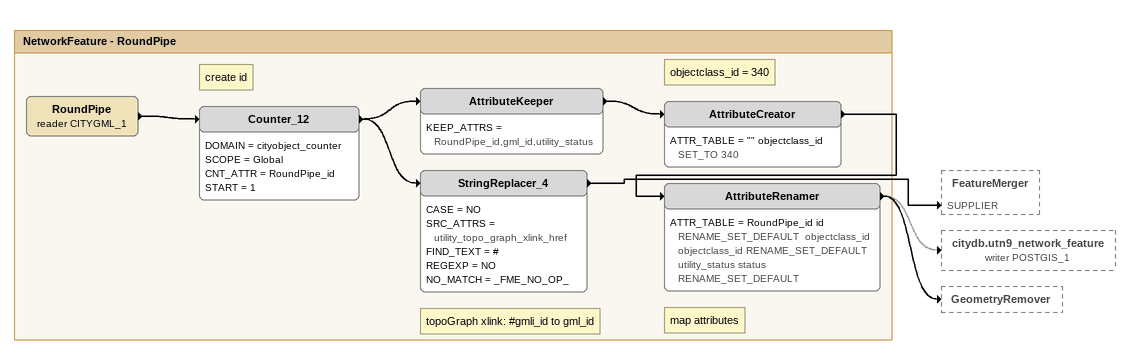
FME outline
Bookmark: NetworkFeature - RoundPipe
RoundPipe (reader CITYGML_1)
    -> Counter_12
Note: create id
Counter_12
    DOMAIN = cityobject_counter
    SCOPE = Global
    CNT_ATTR = RoundPipe_id
    START = 1
    -> AttributeKeeper
    -> StringReplacer_4
AttributeKeeper
    KEEP_ATTRS = RoundPipe_id,gml_id,utility_status
    -> AttributeCreator
Note: objectclass_id = 340
AttributeCreator
    ATTR_TABLE = "" objectclass_id SET_TO 340
    -> AttributeRenamer
Note: map attributes
AttributeRenamer
    ATTR_TABLE = RoundPipe_id id RENAME_SET_DEFAULT  objectclass_id objectclass_id RENAME_SET_DEFAULT  utility_status status RENAME_SET_DEFAULT
    -> citydb.utn9_network_feature (writer POSTGIS_1) [off]
    -> GeometryRemover
Note: topoGraph xlink: #gmli_id to gml_id
StringReplacer_4
    CASE = NO
    SRC_ATTRS = utility_topo_graph_xlink_href
    FIND_TEXT = #
    REGEXP = NO
    NO_MATCH = _FME_NO_OP_
    -> FeatureMerger [SUPPLIER]
